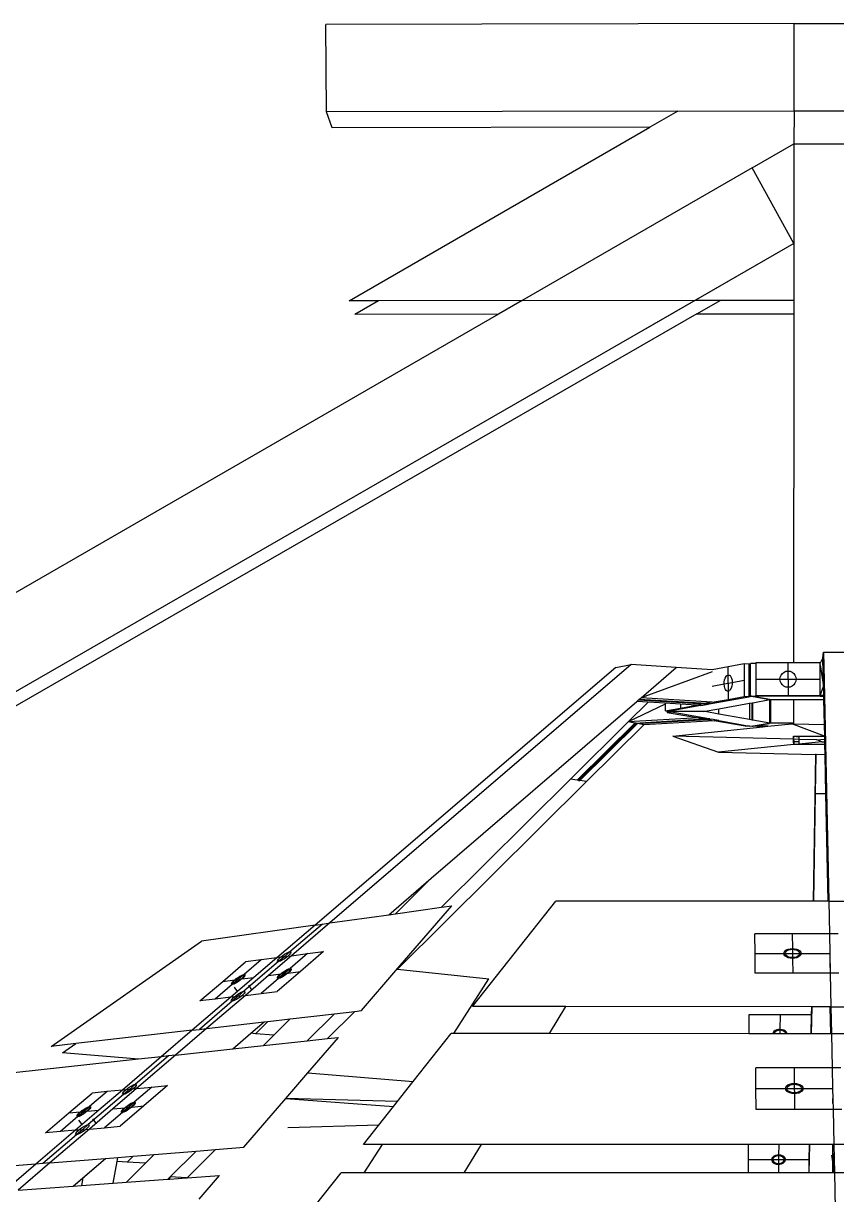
# Model space of a CAD drawing. Extents: x -61 to 68, y -78 to 75.
# Drawn here: x -25.63 to 3.47, y 33.08 to 75.01 of the extents above; entities that cross this region are included whole.
import ezdxf

# ---------------------------------------------------------------- set-up
doc = ezdxf.new("R2010")
doc.units = 0
doc.header["$MEASUREMENT"] = 0
doc.layers.get('0').update_dxf_attribs({"linetype": 'CONTINUOUS'})

msp = doc.modelspace()

# ---------------------------------------------------------------- linework, layer by layer
for p, q in [((1.949, 75.003), (-14.806, 74.969)), ((-14.788, 71.848), (-14.806, 74.969)), ((1.947, 71.88), (1.949, 75.003)), ((1.949, 75.003), (4.999, 75.009)), ((-2.21, 71.872), (-14.788, 71.848)), ((-14.578, 71.274), (-14.788, 71.848)), ((-2.21, 71.872), (-3.209, 71.295)), ((-2.21, 71.872), (1.947, 71.88)), ((1.947, 71.88), (1.946, 70.694)), ((1.947, 71.88), (4.993, 71.886)), ((-3.209, 71.295), (-14.578, 71.274)), ((-13.975, 65.078), (-3.209, 71.295)), ((0.455, 69.834), (1.946, 70.694)), ((1.946, 70.694), (1.943, 67.125)), ((1.946, 70.694), (4.991, 70.7)), ((0.455, 69.834), (-7.778, 65.088)), ((1.943, 67.125), (0.455, 69.834)), ((1.943, 67.125), (-3.353, 64.077)), ((1.943, 67.125), (-1.578, 65.098)), ((1.943, 67.125), (1.941, 65.104)), ((-1.578, 65.098), (-46.849, 39.041)), ((-12.923, 65.08), (-13.975, 65.078)), ((-12.923, 65.08), (-13.775, 64.587)), ((-7.778, 65.088), (-12.923, 65.08)), ((-7.778, 65.088), (-8.632, 64.596)), ((-7.778, 65.088), (-1.578, 65.098)), ((-1.578, 65.098), (-0.673, 65.1)), ((-1.529, 64.607), (-0.673, 65.1)), ((-0.673, 65.1), (1.941, 65.104)), ((1.941, 65.104), (1.941, 64.613)), ((-1.529, 64.607), (-46.258, 38.868)), ((-8.632, 64.596), (-45.78, 43.179)), ((-8.632, 64.596), (-13.775, 64.587)), ((-1.529, 64.607), (1.941, 64.613)), ((1.941, 64.613), (1.931, 52.119)), ((2.977, 52.29), (3.005, 52.5)), ((2.977, 52.29), (3.005, 52.5)), ((3.005, 52.5), (4.173, 52.5)), ((3.005, 52.5), (3.027, 51.475)), ((-3.876, 52.059), (-14.669, 42.805)), ((-4.436, 51.949), (-3.876, 52.059)), ((-2.266, 51.956), (-3.876, 52.059)), ((0.167, 52.084), (-0.41, 51.974)), ((0.332, 52.073), (0.167, 52.084)), ((0.167, 52.084), (0.167, 51.5)), ((0.384, 52.083), (0.332, 52.073)), ((0.332, 52.073), (0.332, 50.906)), ((0.581, 52.098), (0.384, 52.098)), ((0.384, 52.083), (0.384, 52.098)), ((0.384, 50.929), (0.384, 52.083)), ((0.581, 52.098), (0.582, 52.119)), ((0.581, 52.098), (0.581, 51.534)), ((1.733, 52.119), (0.582, 52.119)), ((1.733, 51.826), (1.733, 52.119)), ((1.931, 52.119), (1.733, 52.119)), ((2.884, 52.118), (1.931, 52.119)), ((2.884, 51.533), (2.884, 52.118)), ((2.892, 52.118), (2.884, 52.118)), ((2.888, 52.048), (2.998, 51.271)), ((2.892, 52.118), (2.977, 52.29)), ((2.998, 51.271), (2.977, 52.29)), ((-4.436, 51.949), (-15.196, 42.73)), ((-3.527, 50.871), (-2.266, 51.956)), ((-0.979, 51.795), (-3.527, 50.871)), ((-0.978, 51.866), (-2.266, 51.956)), ((-0.41, 51.974), (-0.978, 51.866)), ((-0.536, 51.505), (-0.515, 51.571)), ((-0.515, 51.571), (-0.486, 51.624)), ((-0.486, 51.624), (-0.452, 51.662)), ((-0.452, 51.662), (-0.415, 51.682)), ((-0.415, 51.682), (-0.41, 51.682)), ((-0.41, 51.682), (-0.41, 51.974)), ((-0.41, 51.392), (-0.41, 51.682)), ((-0.41, 51.682), (-0.377, 51.682)), ((-0.377, 51.682), (-0.342, 51.662)), ((-0.342, 51.662), (-0.312, 51.623)), ((-0.312, 51.623), (-0.288, 51.569)), ((1.445, 51.534), (1.455, 51.61)), ((1.455, 51.61), (1.483, 51.68)), ((1.483, 51.68), (1.529, 51.741)), ((1.529, 51.741), (1.589, 51.787)), ((1.589, 51.787), (1.658, 51.816)), ((1.658, 51.816), (1.733, 51.826)), ((1.733, 51.534), (1.733, 51.826)), ((1.733, 51.826), (1.807, 51.816)), ((1.807, 51.816), (1.877, 51.787)), ((1.877, 51.787), (1.936, 51.741)), ((1.936, 51.741), (1.982, 51.68)), ((1.982, 51.68), (2.011, 51.609)), ((2.011, 51.609), (2.02, 51.534)), ((-0.979, 51.286), (-0.552, 51.366)), ((-0.553, 51.355), (-0.552, 51.366)), ((-0.547, 51.282), (-0.553, 51.355)), ((-0.552, 51.366), (-0.549, 51.431)), ((-0.552, 51.366), (-0.41, 51.392)), ((-0.549, 51.431), (-0.536, 51.505)), ((-0.531, 51.215), (-0.547, 51.282)), ((-0.507, 51.161), (-0.531, 51.215)), ((-0.477, 51.123), (-0.507, 51.161)), ((-0.41, 51.392), (-0.267, 51.419)), ((-0.41, 51.392), (-0.41, 51.103)), ((-0.333, 51.16), (-0.368, 51.122)), ((-0.305, 51.213), (-0.333, 51.16)), ((-0.283, 51.279), (-0.305, 51.213)), ((-0.288, 51.569), (-0.272, 51.503)), ((-0.27, 51.353), (-0.283, 51.279)), ((-0.272, 51.503), (-0.266, 51.429)), ((-0.267, 51.419), (-0.27, 51.353)), ((-0.267, 51.419), (0.167, 51.5)), ((-0.266, 51.429), (-0.267, 51.419)), ((0.167, 51.5), (0.167, 50.916)), ((0.581, 51.534), (0.581, 50.95)), ((0.581, 51.534), (1.445, 51.534)), ((1.445, 51.534), (1.733, 51.534)), ((1.455, 51.458), (1.445, 51.534)), ((1.483, 51.388), (1.455, 51.458)), ((1.529, 51.327), (1.483, 51.388)), ((1.588, 51.281), (1.529, 51.327)), ((1.658, 51.252), (1.588, 51.281)), ((1.732, 51.242), (1.658, 51.252)), ((1.733, 51.534), (1.732, 51.242)), ((1.807, 51.252), (1.732, 51.242)), ((1.732, 51.242), (1.732, 50.949)), ((1.733, 51.534), (2.02, 51.534)), ((1.876, 51.281), (1.807, 51.252)), ((1.936, 51.327), (1.876, 51.281)), ((1.982, 51.388), (1.936, 51.327)), ((2.01, 51.458), (1.982, 51.388)), ((2.02, 51.534), (2.01, 51.458)), ((2.02, 51.534), (2.884, 51.533)), ((2.883, 50.949), (2.884, 51.533)), ((2.887, 50.949), (2.998, 51.271)), ((2.998, 51.271), (3.027, 51.475)), ((2.998, 51.271), (3.004, 50.949)), ((3.027, 51.475), (3.19, 43.584)), ((-11.038, 44.408), (-3.679, 50.74)), ((-3.679, 50.74), (-3.615, 50.795)), ((-3.274, 50.714), (-3.679, 50.74)), ((-3.615, 50.795), (-3.603, 50.805)), ((-3.615, 50.795), (-1.278, 50.652)), ((-3.603, 50.805), (-3.59, 50.816)), ((-3.603, 50.805), (-1.231, 50.661)), ((-3.59, 50.816), (-3.527, 50.871)), ((-3.59, 50.816), (-1.184, 50.669)), ((-0.981, 50.706), (-3.527, 50.871)), ((-0.979, 50.707), (-0.41, 50.811)), ((-0.816, 50.696), (0.332, 50.906)), ((-0.442, 51.103), (-0.477, 51.123)), ((-0.41, 51.103), (-0.442, 51.103)), ((-0.41, 51.103), (-0.41, 50.811)), ((-0.405, 51.103), (-0.41, 51.103)), ((-0.41, 50.811), (0.167, 50.916)), ((-0.368, 51.122), (-0.405, 51.103)), ((0.332, 50.906), (0.167, 50.916)), ((0.332, 50.906), (0.423, 50.922)), ((0.384, 50.929), (0.58, 50.929)), ((0.423, 50.922), (0.384, 50.929)), ((0.423, 50.922), (0.431, 50.924)), ((0.423, 50.922), (1.01, 50.814)), ((1.01, 50.814), (0.431, 50.924)), ((0.471, 50.692), (1.077, 50.802)), ((0.58, 50.929), (0.581, 50.95)), ((2.88, 50.929), (0.58, 50.929)), ((0.581, 50.95), (1.732, 50.949)), ((1.01, 50.814), (1.044, 50.808)), ((1.044, 50.808), (1.077, 50.808)), ((1.077, 50.802), (1.044, 50.808)), ((1.077, 50.802), (1.077, 50.808)), ((1.077, 50.808), (1.085, 50.808)), ((1.085, 49.953), (1.085, 50.808)), ((1.085, 50.808), (1.12, 50.808)), ((1.12, 49.959), (1.12, 50.808)), ((1.12, 50.808), (1.93, 50.808)), ((1.732, 50.949), (2.883, 50.949)), ((1.93, 50.808), (1.93, 49.959)), ((1.93, 50.808), (3.007, 50.808)), ((2.88, 50.929), (2.883, 50.949)), ((2.88, 50.929), (2.887, 50.949)), ((2.88, 50.929), (3.005, 50.929)), ((2.887, 50.949), (2.883, 50.949)), ((3.004, 50.949), (2.887, 50.949)), ((3.004, 50.949), (3.005, 50.929)), ((3.005, 50.929), (3.007, 50.808)), ((3.007, 50.808), (3.026, 49.905)), ((-3.99, 50.002), (-3.274, 50.714)), ((-2.669, 50.635), (-3.99, 50.002)), ((-2.669, 50.675), (-3.274, 50.714)), ((-2.669, 50.675), (-2.669, 50.635)), ((-2.111, 50.639), (-2.669, 50.675)), ((-2.669, 50.635), (-2.669, 50.398)), ((-2.669, 50.398), (-2.111, 50.5)), ((-2.6, 50.394), (-2.669, 50.398)), ((-2.6, 50.371), (-2.6, 50.394)), ((-2.505, 50.388), (-2.6, 50.394)), ((-2.6, 50.371), (-2.597, 50.371)), ((-2.597, 50.371), (-2.505, 50.388)), ((-2.532, 50.372), (-2.597, 50.371)), ((-2.597, 50.371), (-2.597, 50.345)), ((-2.435, 50.355), (-2.597, 50.345)), ((-2.597, 50.345), (-1.469, 50.144)), ((-2.524, 50.371), (-2.532, 50.372)), ((-2.435, 50.355), (-2.524, 50.371)), ((-1.305, 50.371), (-2.524, 50.371)), ((-1.384, 50.593), (-2.505, 50.388)), ((-1.306, 50.154), (-2.435, 50.355)), ((-2.111, 50.639), (-2.111, 50.5)), ((-1.548, 50.603), (-2.111, 50.639)), ((-2.111, 50.5), (-1.548, 50.603)), ((-1.546, 50.603), (-1.548, 50.603)), ((-1.278, 50.652), (-1.546, 50.603)), ((-1.384, 50.593), (-1.546, 50.603)), ((-1.384, 50.593), (-1.114, 50.642)), ((-1.305, 50.371), (-1.237, 50.384)), ((-1.237, 50.371), (-1.305, 50.371)), ((-1.231, 50.661), (-1.278, 50.652)), ((-1.278, 50.652), (-1.114, 50.642)), ((-1.237, 50.384), (-0.748, 50.472)), ((-1.237, 50.371), (-1.237, 50.384)), ((-0.748, 50.283), (-1.237, 50.371)), ((-1.184, 50.669), (-1.231, 50.661)), ((-1.231, 50.661), (-1.066, 50.651)), ((-0.981, 50.706), (-1.184, 50.669)), ((-1.184, 50.669), (-1.019, 50.659)), ((-1.066, 50.651), (-1.114, 50.642)), ((-1.066, 50.651), (-1.019, 50.659)), ((-1.019, 50.659), (-0.816, 50.696)), ((-0.981, 50.706), (-0.979, 50.707)), ((-0.816, 50.696), (-0.979, 50.707)), ((-0.748, 50.472), (0.355, 50.671)), ((-0.748, 50.283), (-0.748, 50.472)), ((0.355, 50.671), (0.449, 50.688)), ((0.355, 50.671), (0.355, 50.085)), ((0.448, 50.068), (0.449, 50.688)), ((0.449, 50.688), (0.471, 50.692)), ((0.471, 50.064), (0.471, 50.692)), ((-6.049, 47.956), (-3.99, 50.002)), ((-3.754, 49.961), (-5.811, 47.918)), ((-3.707, 49.953), (-5.763, 47.911)), ((-3.66, 49.945), (-5.716, 47.903)), ((-3.425, 49.904), (-5.479, 47.866)), ((-1.469, 50.144), (-3.99, 50.002)), ((-3.754, 49.961), (-3.99, 50.002)), ((-3.754, 49.961), (-1.267, 50.109)), ((-3.707, 49.953), (-3.754, 49.961)), ((-3.707, 49.953), (-1.221, 50.1)), ((-3.707, 49.953), (-3.66, 49.945)), ((-3.66, 49.945), (-1.174, 50.092)), ((-3.425, 49.904), (-3.66, 49.945)), ((-0.91, 50.045), (-3.425, 49.904)), ((-1.467, 50.144), (-1.469, 50.144)), ((-1.306, 50.154), (-1.467, 50.144)), ((-1.467, 50.144), (-1.267, 50.109)), ((-1.107, 50.118), (-1.306, 50.154)), ((-1.267, 50.109), (-1.107, 50.118)), ((-1.267, 50.109), (-1.221, 50.1)), ((-1.221, 50.1), (-1.06, 50.11)), ((-1.221, 50.1), (-1.174, 50.092)), ((-1.174, 50.092), (-1.014, 50.102)), ((-1.174, 50.092), (-0.91, 50.045)), ((-1.06, 50.11), (-1.107, 50.118)), ((-1.06, 50.11), (-1.014, 50.102)), ((-0.748, 50.054), (-1.014, 50.102)), ((-0.91, 50.045), (-0.908, 50.045)), ((-0.748, 50.054), (-0.908, 50.045)), ((0.196, 49.848), (-0.908, 50.045)), ((0.355, 50.085), (-0.748, 50.283)), ((-0.748, 50.054), (0.355, 49.857)), ((0.448, 50.068), (0.355, 50.085)), ((0.471, 50.064), (0.448, 50.068)), ((0.47, 49.847), (1.052, 49.948)), ((1.085, 49.953), (0.471, 50.064)), ((1.052, 49.948), (0.485, 49.847)), ((1.008, 49.847), (1.865, 49.936)), ((1.085, 49.953), (1.052, 49.948)), ((1.12, 49.959), (1.085, 49.953)), ((1.93, 49.959), (1.12, 49.959)), ((3.034, 49.495), (1.865, 49.936)), ((1.865, 49.936), (1.93, 49.934)), ((1.93, 49.959), (1.93, 49.934)), ((1.93, 49.934), (3.026, 49.905)), ((3.026, 49.905), (3.034, 49.495)), ((-2.394, 49.495), (0.828, 49.828)), ((1.932, 49.383), (-2.394, 49.495)), ((-2.394, 49.495), (-0.755, 48.923)), ((0.355, 49.857), (0.196, 49.848)), ((0.448, 49.841), (0.355, 49.857)), ((0.485, 49.847), (0.448, 49.841)), ((0.485, 49.847), (0.47, 49.847)), ((0.657, 49.847), (0.485, 49.847)), ((0.657, 49.847), (0.657, 49.828)), ((0.658, 49.847), (0.657, 49.828)), ((0.658, 49.847), (0.657, 49.847)), ((0.828, 49.828), (0.657, 49.828)), ((1.008, 49.847), (0.658, 49.847)), ((0.828, 49.828), (1.008, 49.847)), ((1.929, 49.494), (3.034, 49.495)), ((1.932, 49.383), (1.929, 49.494)), ((1.929, 49.494), (2.118, 49.475)), ((1.929, 49.494), (1.936, 49.194)), ((3.035, 49.476), (2.118, 49.475)), ((2.118, 49.475), (2.12, 49.378)), ((3.034, 49.495), (3.035, 49.476)), ((3.035, 49.476), (3.036, 49.389)), ((1.936, 49.194), (-0.755, 48.923)), ((1.934, 49.303), (1.932, 49.383)), ((2.12, 49.378), (1.932, 49.383)), ((1.934, 49.303), (2.121, 49.308)), ((1.936, 49.194), (1.934, 49.303)), ((2.122, 49.212), (1.936, 49.194)), ((3.028, 49.195), (1.936, 49.194)), ((2.12, 49.378), (2.121, 49.308)), ((2.761, 49.362), (2.12, 49.378)), ((2.121, 49.308), (2.122, 49.212)), ((2.94, 49.295), (2.122, 49.212)), ((2.122, 49.212), (3.04, 49.213)), ((2.761, 49.362), (3.036, 49.389)), ((2.94, 49.295), (2.761, 49.362)), ((2.94, 49.295), (3.038, 49.292)), ((3.028, 49.195), (3.04, 49.199)), ((3.04, 49.195), (3.028, 49.195)), ((3.036, 49.389), (3.038, 49.292)), ((3.038, 49.292), (3.04, 49.213)), ((3.04, 49.213), (3.04, 49.199)), ((3.04, 49.199), (3.04, 49.195)), ((3.04, 49.195), (3.048, 48.827)), ((-0.755, 48.923), (2.72, 48.835)), ((2.72, 48.835), (2.633, 43.584)), ((2.719, 47.424), (2.742, 48.835)), ((2.742, 48.835), (2.72, 48.835)), ((3.048, 48.827), (2.742, 48.835)), ((3.048, 48.827), (3.077, 47.424)), ((-5.479, 47.866), (-12.244, 41.154)), ((-10.664, 43.369), (-6.049, 47.956)), ((-5.811, 47.918), (-6.049, 47.956)), ((-5.763, 47.911), (-5.811, 47.918)), ((-5.763, 47.911), (-5.716, 47.903)), ((-5.479, 47.866), (-5.716, 47.903)), ((2.654, 43.584), (2.719, 47.424)), ((3.077, 47.424), (2.719, 47.424)), ((3.077, 47.424), (3.155, 43.584)), ((-12.556, 43.102), (-11.038, 44.408)), ((-11.038, 44.408), (-12.312, 43.136)), ((-12.312, 43.136), (-10.664, 43.369)), ((-12.299, 41.099), (-10.3, 43.42)), ((-10.664, 43.369), (-10.3, 43.42)), ((-9.561, 39.811), (-6.575, 43.586)), ((2.633, 43.584), (-6.575, 43.586)), ((2.654, 43.584), (2.633, 43.584)), ((3.155, 43.584), (2.654, 43.584)), ((3.19, 43.584), (3.155, 43.584)), ((3.19, 43.584), (3.214, 42.42)), ((3.19, 43.584), (3.801, 43.584)), ((-14.933, 42.767), (-16.096, 41.771)), ((-14.669, 42.805), (-16.037, 41.631)), ((-15.196, 42.73), (-14.933, 42.767)), ((-14.933, 42.767), (-14.669, 42.805)), ((-14.669, 42.805), (-12.556, 43.102)), ((-12.556, 43.102), (-12.312, 43.136)), ((-15.196, 42.73), (-19.256, 42.159)), ((-15.196, 42.73), (-16.561, 41.562)), ((0.552, 41.715), (0.547, 42.42)), ((1.88, 42.42), (0.547, 42.42)), ((3.214, 42.42), (1.88, 42.42)), ((1.88, 42.42), (1.888, 41.891)), ((3.524, 42.42), (3.214, 42.42)), ((3.214, 42.42), (3.228, 41.714)), ((-24.636, 38.385), (-19.256, 42.159)), ((-16.561, 41.562), (-17.383, 40.857)), ((-16.561, 41.562), (-17.123, 41.487)), ((-16.037, 41.631), (-16.862, 40.924)), ((-16.429, 41.579), (-16.561, 41.562)), ((-16.53, 41.473), (-16.502, 41.51)), ((-16.3, 41.596), (-16.503, 41.422)), ((-16.502, 41.51), (-16.46, 41.553)), ((-16.46, 41.553), (-16.429, 41.579)), ((-16.429, 41.579), (-16.407, 41.599)), ((-16.3, 41.596), (-16.429, 41.579)), ((-16.407, 41.599), (-16.346, 41.644)), ((-16.346, 41.644), (-16.283, 41.687)), ((-16.253, 41.548), (-16.316, 41.506)), ((-16.096, 41.771), (-16.3, 41.596)), ((-16.3, 41.596), (-16.17, 41.614)), ((-16.283, 41.687), (-16.221, 41.723)), ((-16.192, 41.594), (-16.253, 41.548)), ((-16.221, 41.723), (-16.164, 41.751)), ((-16.17, 41.614), (-16.192, 41.594)), ((-16.139, 41.64), (-16.17, 41.614)), ((-16.17, 41.614), (-16.037, 41.631)), ((-16.164, 41.751), (-16.116, 41.768)), ((-16.097, 41.683), (-16.139, 41.64)), ((-16.116, 41.768), (-16.096, 41.771)), ((-16.069, 41.72), (-16.097, 41.683)), ((-16.096, 41.771), (-16.081, 41.773)), ((-15.466, 41.707), (-16.087, 41.174)), ((-16.081, 41.773), (-16.061, 41.767)), ((-16.056, 41.748), (-16.069, 41.72)), ((-16.061, 41.767), (-16.056, 41.748)), ((-16.037, 41.631), (-15.466, 41.707)), ((-14.889, 41.784), (-15.719, 41.071)), ((-15.466, 41.707), (-14.889, 41.784)), ((0.557, 41.005), (0.552, 41.715)), ((0.552, 41.715), (1.581, 41.715)), ((1.581, 41.715), (1.591, 41.761)), ((1.581, 41.715), (1.633, 41.715)), ((1.592, 41.669), (1.581, 41.715)), ((1.591, 41.761), (1.621, 41.803)), ((1.624, 41.626), (1.592, 41.669)), ((1.621, 41.803), (1.67, 41.84)), ((1.673, 41.59), (1.624, 41.626)), ((1.633, 41.715), (1.641, 41.753)), ((1.642, 41.677), (1.633, 41.715)), ((1.633, 41.715), (1.89, 41.715)), ((1.641, 41.753), (1.666, 41.788)), ((1.668, 41.641), (1.642, 41.677)), ((1.666, 41.788), (1.707, 41.819)), ((1.709, 41.61), (1.668, 41.641)), ((1.67, 41.84), (1.734, 41.868)), ((1.738, 41.561), (1.673, 41.59)), ((1.707, 41.819), (1.76, 41.842)), ((1.763, 41.587), (1.709, 41.61)), ((1.734, 41.868), (1.808, 41.885)), ((1.812, 41.544), (1.738, 41.561)), ((1.76, 41.842), (1.821, 41.857)), ((1.825, 41.572), (1.763, 41.587)), ((1.808, 41.885), (1.888, 41.891)), ((1.892, 41.538), (1.812, 41.544)), ((1.821, 41.857), (1.888, 41.862)), ((1.892, 41.567), (1.825, 41.572)), ((1.888, 41.891), (1.888, 41.862)), ((1.888, 41.891), (1.967, 41.885)), ((1.888, 41.862), (1.955, 41.857)), ((1.888, 41.862), (1.89, 41.715)), ((1.89, 41.715), (2.147, 41.715)), ((1.89, 41.715), (1.892, 41.567)), ((1.959, 41.572), (1.892, 41.567)), ((1.892, 41.567), (1.892, 41.538)), ((1.972, 41.544), (1.892, 41.538)), ((1.892, 41.538), (1.9, 41.004)), ((1.955, 41.857), (2.017, 41.842)), ((2.02, 41.587), (1.959, 41.572)), ((1.967, 41.885), (2.042, 41.868)), ((2.047, 41.561), (1.972, 41.544)), ((2.017, 41.842), (2.07, 41.819)), ((2.073, 41.61), (2.02, 41.587)), ((2.042, 41.868), (2.106, 41.84)), ((2.11, 41.589), (2.047, 41.561)), ((2.07, 41.819), (2.112, 41.788)), ((2.114, 41.641), (2.073, 41.61)), ((2.106, 41.84), (2.156, 41.803)), ((2.159, 41.626), (2.11, 41.589)), ((2.112, 41.788), (2.138, 41.753)), ((2.139, 41.676), (2.114, 41.641)), ((2.138, 41.753), (2.147, 41.715)), ((2.147, 41.715), (2.139, 41.676)), ((2.147, 41.715), (2.199, 41.715)), ((2.156, 41.803), (2.188, 41.76)), ((2.189, 41.669), (2.159, 41.626)), ((2.188, 41.76), (2.199, 41.715)), ((2.199, 41.715), (2.189, 41.669)), ((2.199, 41.715), (3.228, 41.714)), ((3.228, 41.714), (3.243, 41.004)), ((-18.496, 40.714), (-17.68, 41.413)), ((-16.503, 41.422), (-17.742, 40.36)), ((-17.123, 41.487), (-17.737, 40.961)), ((-17.123, 41.487), (-17.68, 41.413)), ((-16.543, 41.444), (-16.53, 41.473)), ((-16.539, 41.426), (-16.543, 41.444)), ((-16.518, 41.419), (-16.539, 41.426)), ((-16.503, 41.422), (-16.518, 41.419)), ((-16.483, 41.425), (-16.503, 41.422)), ((-16.436, 41.442), (-16.483, 41.425)), ((-16.379, 41.469), (-16.436, 41.442)), ((-16.316, 41.506), (-16.379, 41.469)), ((-16.32, 41.06), (-16.256, 41.102)), ((-16.302, 41.059), (-16.249, 41.092)), ((-16.12, 41.145), (-16.293, 40.997)), ((-16.256, 41.102), (-16.194, 41.135)), ((-16.249, 41.092), (-16.199, 41.118)), ((-16.199, 41.118), (-16.155, 41.137)), ((-16.194, 41.135), (-16.14, 41.16)), ((-16.155, 41.137), (-16.12, 41.145)), ((-16.14, 41.16), (-16.095, 41.173)), ((-16.087, 41.174), (-16.12, 41.145)), ((-16.12, 41.145), (-16.098, 41.144)), ((-16.093, 41.112), (-16.111, 41.084)), ((-16.068, 41.11), (-16.101, 41.071)), ((-16.098, 41.144), (-16.089, 41.133)), ((-16.095, 41.173), (-16.087, 41.174)), ((-16.089, 41.133), (-16.093, 41.112)), ((-16.087, 41.174), (-16.064, 41.175)), ((-16.05, 41.142), (-16.068, 41.11)), ((-16.064, 41.175), (-16.049, 41.164)), ((-16.049, 41.164), (-16.05, 41.142)), ((-13.533, 39.668), (-12.299, 41.099)), ((-12.244, 41.154), (-12.299, 41.099)), ((-12.244, 41.154), (-8.972, 40.803)), ((3.239, 41.206), (3.241, 41.379)), ((-19.315, 40.014), (-18.496, 40.714)), ((-18.496, 40.714), (-18.07, 40.769)), ((-17.383, 40.857), (-18.207, 40.151)), ((-18.178, 40.65), (-18.156, 40.683)), ((-18.156, 40.683), (-18.119, 40.724)), ((-18.144, 40.652), (-18.139, 40.672)), ((-18.139, 40.672), (-18.12, 40.7)), ((-18.12, 40.7), (-18.09, 40.734)), ((-18.119, 40.724), (-18.07, 40.769)), ((-17.942, 40.785), (-18.113, 40.639)), ((-18.09, 40.734), (-18.049, 40.772)), ((-18.07, 40.769), (-18.013, 40.815)), ((-18.07, 40.769), (-18.049, 40.772)), ((-17.996, 40.673), (-18.055, 40.642)), ((-18.049, 40.772), (-18.001, 40.81)), ((-18.049, 40.772), (-17.942, 40.785)), ((-17.987, 40.692), (-18.037, 40.666)), ((-18.013, 40.815), (-17.951, 40.859)), ((-18.001, 40.81), (-17.949, 40.847)), ((-17.933, 40.712), (-17.996, 40.673)), ((-17.935, 40.724), (-17.987, 40.692)), ((-17.951, 40.859), (-17.888, 40.898)), ((-17.949, 40.847), (-17.897, 40.879)), ((-17.771, 40.932), (-17.942, 40.785)), ((-17.942, 40.785), (-17.835, 40.799)), ((-17.883, 40.761), (-17.935, 40.724)), ((-17.871, 40.756), (-17.933, 40.712)), ((-17.897, 40.879), (-17.848, 40.905)), ((-17.888, 40.898), (-17.829, 40.929)), ((-17.835, 40.799), (-17.883, 40.761)), ((-17.813, 40.802), (-17.871, 40.756)), ((-17.848, 40.905), (-17.805, 40.923)), ((-17.794, 40.837), (-17.835, 40.799)), ((-17.835, 40.799), (-17.813, 40.802)), ((-17.829, 40.929), (-17.777, 40.951)), ((-17.813, 40.802), (-17.383, 40.857)), ((-17.765, 40.847), (-17.813, 40.802)), ((-17.805, 40.923), (-17.771, 40.932)), ((-17.764, 40.871), (-17.794, 40.837)), ((-17.777, 40.951), (-17.737, 40.961)), ((-17.737, 40.961), (-17.771, 40.932)), ((-17.771, 40.932), (-17.749, 40.93)), ((-17.728, 40.888), (-17.765, 40.847)), ((-17.745, 40.899), (-17.764, 40.871)), ((-17.749, 40.93), (-17.74, 40.919)), ((-17.74, 40.919), (-17.745, 40.899)), ((-17.737, 40.961), (-17.711, 40.959)), ((-17.706, 40.921), (-17.728, 40.888)), ((-17.711, 40.959), (-17.7, 40.946)), ((-17.7, 40.946), (-17.706, 40.921)), ((-16.862, 40.924), (-17.689, 40.215)), ((-16.499, 40.821), (-17.123, 40.285)), ((-16.862, 40.924), (-16.424, 40.98)), ((-15.719, 41.071), (-16.552, 40.356)), ((-16.537, 40.83), (-16.536, 40.852)), ((-16.522, 40.819), (-16.537, 40.83)), ((-16.536, 40.852), (-16.518, 40.884)), ((-16.499, 40.821), (-16.522, 40.819)), ((-16.518, 40.884), (-16.485, 40.924)), ((-16.466, 40.849), (-16.499, 40.821)), ((-16.491, 40.821), (-16.499, 40.821)), ((-16.498, 40.862), (-16.493, 40.883)), ((-16.488, 40.85), (-16.498, 40.862)), ((-16.493, 40.883), (-16.474, 40.911)), ((-16.447, 40.834), (-16.491, 40.821)), ((-16.466, 40.849), (-16.488, 40.85)), ((-16.485, 40.924), (-16.438, 40.969)), ((-16.474, 40.911), (-16.444, 40.945)), ((-16.293, 40.997), (-16.466, 40.849)), ((-16.431, 40.858), (-16.466, 40.849)), ((-16.392, 40.859), (-16.447, 40.834)), ((-16.444, 40.945), (-16.403, 40.983)), ((-16.438, 40.969), (-16.424, 40.98)), ((-16.388, 40.876), (-16.431, 40.858)), ((-16.424, 40.98), (-16.382, 41.015)), ((-16.424, 40.98), (-16.403, 40.983)), ((-16.403, 40.983), (-16.355, 41.022)), ((-16.403, 40.983), (-16.293, 40.997)), ((-16.33, 40.893), (-16.392, 40.859)), ((-16.337, 40.902), (-16.388, 40.876)), ((-16.382, 41.015), (-16.32, 41.06)), ((-16.355, 41.022), (-16.302, 41.059)), ((-16.284, 40.935), (-16.337, 40.902)), ((-16.266, 40.934), (-16.33, 40.893)), ((-16.293, 40.997), (-16.183, 41.011)), ((-16.232, 40.972), (-16.284, 40.935)), ((-16.204, 40.979), (-16.266, 40.934)), ((-16.183, 41.011), (-16.232, 40.972)), ((-16.162, 41.014), (-16.204, 40.979)), ((-16.142, 41.049), (-16.183, 41.011)), ((-16.183, 41.011), (-16.162, 41.014)), ((-16.162, 41.014), (-15.719, 41.071)), ((-16.148, 41.026), (-16.162, 41.014)), ((-16.101, 41.071), (-16.148, 41.026)), ((-16.111, 41.084), (-16.142, 41.049)), ((-10.233, 38.844), (-8.972, 40.803)), ((1.9, 41.004), (0.557, 41.005)), ((3.243, 41.004), (1.9, 41.004)), ((3.243, 41.004), (3.267, 39.809)), ((3.553, 41.004), (3.243, 41.004)), ((-18.147, 40.61), (-18.764, 40.082)), ((-18.184, 40.625), (-18.178, 40.65)), ((-18.173, 40.612), (-18.184, 40.625)), ((-18.147, 40.61), (-18.173, 40.612)), ((-18.113, 40.639), (-18.147, 40.61)), ((-18.107, 40.62), (-18.147, 40.61)), ((-18.135, 40.641), (-18.144, 40.652)), ((-18.113, 40.639), (-18.135, 40.641)), ((-18.079, 40.648), (-18.113, 40.639)), ((-18.055, 40.642), (-18.107, 40.62)), ((-17.973, 40.352), (-18.083, 40.511)), ((-18.037, 40.666), (-18.079, 40.648)), ((-18.02, 40.213), (-17.958, 40.257)), ((-17.958, 40.257), (-17.894, 40.297)), ((-17.742, 40.36), (-17.949, 40.183)), ((-17.894, 40.297), (-17.835, 40.328)), ((-17.835, 40.328), (-17.783, 40.35)), ((-17.783, 40.35), (-17.742, 40.36)), ((-17.733, 40.285), (-17.77, 40.244)), ((-17.742, 40.36), (-17.716, 40.358)), ((-17.711, 40.319), (-17.733, 40.285)), ((-17.716, 40.358), (-17.705, 40.344)), ((-17.705, 40.344), (-17.711, 40.319)), ((-17.689, 40.215), (-17.123, 40.285)), ((-17.454, 40.417), (-17.565, 40.577)), ((-17.123, 40.285), (-16.552, 40.356)), ((-18.207, 40.151), (-19.588, 38.968)), ((-18.156, 40.005), (-19.331, 38.998)), ((-18.764, 40.082), (-19.315, 40.014)), ((-17.689, 40.215), (-19.074, 39.028)), ((-18.207, 40.151), (-18.764, 40.082)), ((-18.078, 40.167), (-18.207, 40.151)), ((-18.193, 40.021), (-18.187, 40.046)), ((-18.182, 40.007), (-18.193, 40.021)), ((-18.187, 40.046), (-18.164, 40.08)), ((-18.156, 40.005), (-18.182, 40.007)), ((-18.164, 40.08), (-18.127, 40.121)), ((-17.949, 40.183), (-18.156, 40.005)), ((-18.115, 40.016), (-18.156, 40.005)), ((-18.127, 40.121), (-18.078, 40.167)), ((-18.063, 40.037), (-18.115, 40.016)), ((-18.078, 40.167), (-18.02, 40.213)), ((-17.949, 40.183), (-18.078, 40.167)), ((-18.004, 40.069), (-18.063, 40.037)), ((-17.94, 40.108), (-18.004, 40.069)), ((-17.949, 40.183), (-17.819, 40.199)), ((-17.877, 40.152), (-17.94, 40.108)), ((-17.819, 40.199), (-17.877, 40.152)), ((-17.77, 40.244), (-17.819, 40.199)), ((-17.819, 40.199), (-17.689, 40.215)), ((-16.084, 39.373), (-14.5, 39.556)), ((-15.476, 38.586), (-14.5, 39.556)), ((-13.77, 39.641), (-14.753, 38.665)), ((-14.5, 39.556), (-13.77, 39.641)), ((-13.77, 39.641), (-13.533, 39.668)), ((-6.217, 39.81), (-9.561, 39.811)), ((-6.809, 38.843), (-6.217, 39.81)), ((2.571, 39.809), (-6.217, 39.81)), ((0.334, 39.515), (0.33, 38.842)), ((1.45, 39.515), (0.334, 39.515)), ((1.45, 39.515), (1.444, 38.994)), ((2.566, 39.515), (1.45, 39.515)), ((2.566, 39.515), (2.554, 38.842)), ((2.571, 39.809), (2.566, 39.515)), ((2.591, 39.809), (2.571, 39.809)), ((2.575, 38.842), (2.591, 39.809)), ((3.233, 39.809), (2.591, 39.809)), ((3.233, 39.809), (3.252, 38.842)), ((3.267, 39.809), (3.233, 39.809)), ((3.267, 39.809), (3.891, 39.808)), ((3.267, 39.809), (3.287, 38.842)), ((-19.074, 39.028), (-20.187, 38.073)), ((-19.588, 38.968), (-19.331, 38.998)), ((-19.331, 38.998), (-19.074, 39.028)), ((-19.074, 39.028), (-17.015, 39.266)), ((-17.49, 38.857), (-17.015, 39.266)), ((-16.883, 39.281), (-17.322, 38.842)), ((-17.015, 39.266), (-16.883, 39.281)), ((-16.883, 39.281), (-16.084, 39.373)), ((-16.084, 39.373), (-16.674, 38.784)), ((1.394, 38.992), (1.33, 38.978)), ((1.444, 38.994), (1.394, 38.992)), ((1.461, 38.995), (1.444, 38.994)), ((1.444, 38.994), (1.444, 38.967)), ((1.527, 38.986), (1.461, 38.995)), ((-19.588, 38.968), (-23.753, 38.487)), ((-19.588, 38.968), (-20.697, 38.018)), ((-18.142, 38.296), (-17.49, 38.857)), ((-17.322, 38.842), (-17.49, 38.857)), ((-16.674, 38.784), (-17.322, 38.842)), ((-16.674, 38.784), (-17.043, 38.416)), ((-17.043, 38.416), (-15.476, 38.586)), ((-15.476, 38.586), (-14.753, 38.665)), ((-15.457, 37.435), (-14.36, 38.708)), ((-14.753, 38.665), (-14.36, 38.708)), ((-11.683, 37.128), (-10.326, 38.844)), ((-10.233, 38.844), (-10.326, 38.844)), ((-6.809, 38.843), (-10.233, 38.844)), ((0.33, 38.842), (-6.809, 38.843)), ((1.189, 38.842), (0.33, 38.842)), ((1.2, 38.879), (1.189, 38.842)), ((1.232, 38.842), (1.189, 38.842)), ((1.23, 38.919), (1.2, 38.879)), ((1.274, 38.953), (1.23, 38.919)), ((1.236, 38.86), (1.232, 38.842)), ((1.442, 38.842), (1.232, 38.842)), ((1.258, 38.895), (1.236, 38.86)), ((1.292, 38.925), (1.258, 38.895)), ((1.33, 38.978), (1.274, 38.953)), ((1.337, 38.948), (1.292, 38.925)), ((1.388, 38.962), (1.337, 38.948)), ((1.444, 38.967), (1.388, 38.962)), ((1.444, 38.967), (1.442, 38.842)), ((1.653, 38.842), (1.442, 38.842)), ((1.499, 38.962), (1.444, 38.967)), ((1.551, 38.948), (1.499, 38.962)), ((1.587, 38.966), (1.527, 38.986)), ((1.595, 38.925), (1.551, 38.948)), ((1.637, 38.937), (1.587, 38.966)), ((1.628, 38.895), (1.595, 38.925)), ((1.649, 38.86), (1.628, 38.895)), ((1.673, 38.899), (1.637, 38.937)), ((1.653, 38.842), (1.649, 38.86)), ((1.696, 38.842), (1.653, 38.842)), ((1.694, 38.857), (1.673, 38.899)), ((1.696, 38.842), (1.694, 38.857)), ((2.554, 38.842), (1.696, 38.842)), ((2.575, 38.842), (2.554, 38.842)), ((3.252, 38.842), (2.575, 38.842)), ((3.287, 38.842), (3.252, 38.842)), ((3.287, 38.842), (3.313, 37.62)), ((3.914, 38.842), (3.287, 38.842)), ((-23.753, 38.487), (-24.636, 38.385)), ((-24.23, 38.151), (-23.753, 38.487)), ((-20.187, 38.073), (-18.142, 38.296)), ((-18.142, 38.296), (-17.043, 38.416)), ((-21.512, 37.929), (-25.979, 37.443)), ((-21.512, 37.929), (-24.23, 38.151)), ((-20.697, 38.018), (-22.09, 36.824)), ((-20.442, 38.046), (-21.628, 37.029)), ((-20.187, 38.073), (-21.584, 36.875)), ((-20.697, 38.018), (-21.512, 37.929)), ((-20.442, 38.046), (-20.697, 38.018)), ((-20.187, 38.073), (-20.442, 38.046)), ((-16.244, 36.521), (-15.457, 37.435)), ((-15.457, 37.435), (-11.683, 37.128)), ((0.586, 36.88), (0.581, 37.62)), ((1.947, 37.62), (0.581, 37.62)), ((3.313, 37.62), (1.947, 37.62)), ((1.947, 37.62), (1.954, 37.065)), ((3.628, 37.62), (3.313, 37.62)), ((3.313, 37.62), (3.328, 36.879)), ((-21.906, 36.884), (-21.842, 36.928)), ((-21.842, 36.928), (-21.779, 36.968)), ((-21.628, 37.029), (-21.838, 36.849)), ((-21.779, 36.968), (-21.719, 36.999)), ((-21.719, 36.999), (-21.668, 37.02)), ((-21.661, 36.908), (-21.711, 36.862)), ((-21.668, 37.02), (-21.628, 37.029)), ((-21.032, 36.93), (-21.667, 36.385)), ((-21.623, 36.95), (-21.661, 36.908)), ((-21.628, 37.029), (-21.602, 37.027)), ((-21.6, 36.986), (-21.623, 36.95)), ((-21.602, 37.027), (-21.593, 37.012)), ((-21.593, 37.012), (-21.6, 36.986)), ((-21.584, 36.875), (-21.032, 36.93)), ((-20.474, 36.986), (-21.322, 36.258)), ((-21.032, 36.93), (-20.474, 36.986)), ((-12.393, 36.231), (-11.683, 37.128)), ((1.64, 36.88), (1.651, 36.928)), ((1.651, 36.928), (1.682, 36.972)), ((1.682, 36.972), (1.731, 37.011)), ((1.693, 36.88), (1.702, 36.92)), ((1.702, 36.92), (1.728, 36.957)), ((1.728, 36.957), (1.769, 36.989)), ((1.731, 37.011), (1.797, 37.04)), ((1.769, 36.989), (1.823, 37.014)), ((1.797, 37.04), (1.873, 37.059)), ((1.823, 37.014), (1.887, 37.029)), ((1.873, 37.059), (1.954, 37.065)), ((1.887, 37.029), (1.955, 37.034)), ((1.954, 37.065), (1.955, 37.034)), ((1.954, 37.065), (2.036, 37.059)), ((1.955, 37.034), (2.023, 37.029)), ((1.955, 37.034), (1.957, 36.88)), ((2.023, 37.029), (2.087, 37.013)), ((2.036, 37.059), (2.113, 37.04)), ((2.087, 37.013), (2.142, 36.989)), ((2.113, 37.04), (2.179, 37.011)), ((2.142, 36.989), (2.184, 36.957)), ((2.179, 37.011), (2.229, 36.972)), ((2.184, 36.957), (2.211, 36.92)), ((2.211, 36.92), (2.221, 36.879)), ((2.229, 36.972), (2.262, 36.928)), ((2.262, 36.928), (2.273, 36.879)), ((-24.006, 36.003), (-23.172, 36.716)), ((-22.048, 36.67), (-23.311, 35.587)), ((-22.634, 36.77), (-23.261, 36.233)), ((-22.634, 36.77), (-23.172, 36.716)), ((-22.09, 36.824), (-22.93, 36.105)), ((-22.09, 36.824), (-22.634, 36.77)), ((-21.584, 36.875), (-22.427, 36.153)), ((-21.964, 36.837), (-22.09, 36.824)), ((-22.083, 36.687), (-22.076, 36.713)), ((-22.073, 36.672), (-22.083, 36.687)), ((-22.076, 36.713), (-22.052, 36.749)), ((-22.048, 36.67), (-22.073, 36.672)), ((-22.052, 36.749), (-22.014, 36.791)), ((-21.838, 36.849), (-22.048, 36.67)), ((-22.008, 36.679), (-22.048, 36.67)), ((-22.014, 36.791), (-21.964, 36.837)), ((-21.957, 36.7), (-22.008, 36.679)), ((-21.964, 36.837), (-21.906, 36.884)), ((-21.838, 36.849), (-21.964, 36.837)), ((-21.897, 36.731), (-21.957, 36.7)), ((-21.833, 36.77), (-21.897, 36.731)), ((-21.838, 36.849), (-21.711, 36.862)), ((-21.77, 36.815), (-21.833, 36.77)), ((-21.711, 36.862), (-21.77, 36.815)), ((-21.711, 36.862), (-21.584, 36.875)), ((-17.749, 34.775), (-16.244, 36.521)), ((-16.244, 36.521), (-12.393, 36.231)), ((-16.235, 36.532), (-12.239, 36.425)), ((0.591, 36.134), (0.586, 36.88)), ((0.586, 36.88), (1.64, 36.88)), ((1.64, 36.88), (1.693, 36.88)), ((1.652, 36.831), (1.64, 36.88)), ((1.684, 36.787), (1.652, 36.831)), ((1.735, 36.748), (1.684, 36.787)), ((1.703, 36.839), (1.693, 36.88)), ((1.693, 36.88), (1.957, 36.88)), ((1.729, 36.802), (1.703, 36.839)), ((1.772, 36.77), (1.729, 36.802)), ((1.801, 36.719), (1.735, 36.748)), ((1.827, 36.745), (1.772, 36.77)), ((1.877, 36.7), (1.801, 36.719)), ((1.891, 36.73), (1.827, 36.745)), ((1.959, 36.694), (1.877, 36.7)), ((1.959, 36.725), (1.891, 36.73)), ((1.957, 36.88), (2.221, 36.879)), ((1.957, 36.88), (1.959, 36.725)), ((2.027, 36.73), (1.959, 36.725)), ((1.959, 36.725), (1.959, 36.694)), ((2.041, 36.7), (1.959, 36.694)), ((1.959, 36.694), (1.967, 36.134)), ((2.091, 36.745), (2.027, 36.73)), ((2.117, 36.718), (2.041, 36.7)), ((2.145, 36.77), (2.091, 36.745)), ((2.183, 36.748), (2.117, 36.718)), ((2.186, 36.802), (2.145, 36.77)), ((2.232, 36.787), (2.183, 36.748)), ((2.212, 36.839), (2.186, 36.802)), ((2.221, 36.879), (2.212, 36.839)), ((2.221, 36.879), (2.273, 36.879)), ((2.263, 36.831), (2.232, 36.787)), ((2.273, 36.879), (2.263, 36.831)), ((2.273, 36.879), (3.328, 36.879)), ((3.328, 36.879), (3.343, 36.133)), ((3.339, 36.346), (3.341, 36.52)), ((-22.93, 36.105), (-23.772, 35.383)), ((-23.594, 36.042), (-23.536, 36.088)), ((-23.574, 36.044), (-23.525, 36.083)), ((-23.536, 36.088), (-23.473, 36.133)), ((-23.525, 36.083), (-23.473, 36.12)), ((-23.473, 36.133), (-23.41, 36.172)), ((-23.473, 36.12), (-23.42, 36.152)), ((-23.296, 36.203), (-23.47, 36.054)), ((-23.47, 36.054), (-23.367, 36.063)), ((-23.42, 36.152), (-23.371, 36.178)), ((-23.367, 36.063), (-23.416, 36.024)), ((-23.41, 36.172), (-23.351, 36.203)), ((-23.346, 36.065), (-23.405, 36.018)), ((-23.371, 36.178), (-23.329, 36.195)), ((-23.325, 36.102), (-23.367, 36.063)), ((-23.367, 36.063), (-23.346, 36.065)), ((-23.351, 36.203), (-23.3, 36.224)), ((-23.296, 36.111), (-23.346, 36.065)), ((-23.346, 36.065), (-22.93, 36.105)), ((-23.329, 36.195), (-23.296, 36.203)), ((-23.293, 36.137), (-23.325, 36.102)), ((-23.3, 36.224), (-23.261, 36.233)), ((-23.261, 36.233), (-23.296, 36.203)), ((-23.296, 36.203), (-23.275, 36.2)), ((-23.258, 36.153), (-23.296, 36.111)), ((-23.274, 36.166), (-23.293, 36.137)), ((-23.275, 36.2), (-23.267, 36.188)), ((-23.267, 36.188), (-23.274, 36.166)), ((-22.427, 36.153), (-23.272, 35.428)), ((-23.261, 36.233), (-23.236, 36.23)), ((-23.234, 36.189), (-23.258, 36.153)), ((-23.236, 36.23), (-23.227, 36.215)), ((-23.227, 36.215), (-23.234, 36.189)), ((-22.427, 36.153), (-22.003, 36.193)), ((-21.322, 36.258), (-22.173, 35.527)), ((-22.123, 36.037), (-22.12, 36.06)), ((-22.12, 36.06), (-22.1, 36.094)), ((-22.1, 36.094), (-22.066, 36.135)), ((-22.083, 36.069), (-22.077, 36.091)), ((-22.075, 36.056), (-22.083, 36.069)), ((-22.077, 36.091), (-22.057, 36.121)), ((-22.066, 36.135), (-22.018, 36.181)), ((-22.057, 36.121), (-22.025, 36.156)), ((-21.877, 36.205), (-22.053, 36.054)), ((-22.02, 36.061), (-22.053, 36.054)), ((-21.982, 36.061), (-22.036, 36.037)), ((-22.025, 36.156), (-21.983, 36.195)), ((-21.977, 36.079), (-22.02, 36.061)), ((-22.018, 36.181), (-22.003, 36.193)), ((-22.003, 36.193), (-21.961, 36.228)), ((-22.003, 36.193), (-21.983, 36.195)), ((-21.983, 36.195), (-21.934, 36.234)), ((-21.983, 36.195), (-21.877, 36.205)), ((-21.92, 36.094), (-21.982, 36.061)), ((-21.927, 36.105), (-21.977, 36.079)), ((-21.961, 36.228), (-21.898, 36.274)), ((-21.934, 36.234), (-21.881, 36.272)), ((-21.873, 36.138), (-21.927, 36.105)), ((-21.856, 36.136), (-21.92, 36.094)), ((-21.898, 36.274), (-21.833, 36.315)), ((-21.881, 36.272), (-21.827, 36.305)), ((-21.701, 36.356), (-21.877, 36.205)), ((-21.877, 36.205), (-21.771, 36.215)), ((-21.82, 36.176), (-21.873, 36.138)), ((-21.793, 36.182), (-21.856, 36.136)), ((-21.833, 36.315), (-21.772, 36.349)), ((-21.827, 36.305), (-21.777, 36.331)), ((-21.771, 36.215), (-21.82, 36.176)), ((-21.75, 36.217), (-21.793, 36.182)), ((-21.777, 36.331), (-21.734, 36.348)), ((-21.772, 36.349), (-21.718, 36.373)), ((-21.729, 36.254), (-21.771, 36.215)), ((-21.771, 36.215), (-21.75, 36.217)), ((-21.75, 36.217), (-21.322, 36.258)), ((-21.736, 36.229), (-21.75, 36.217)), ((-21.688, 36.275), (-21.736, 36.229)), ((-21.734, 36.348), (-21.701, 36.356)), ((-21.697, 36.289), (-21.729, 36.254)), ((-21.718, 36.373), (-21.674, 36.385)), ((-21.667, 36.385), (-21.701, 36.356)), ((-21.701, 36.356), (-21.679, 36.354)), ((-21.677, 36.319), (-21.697, 36.289)), ((-21.653, 36.316), (-21.688, 36.275)), ((-21.679, 36.354), (-21.671, 36.341)), ((-21.671, 36.341), (-21.677, 36.319)), ((-21.674, 36.385), (-21.667, 36.385)), ((-21.667, 36.385), (-21.645, 36.385)), ((-21.634, 36.35), (-21.653, 36.316)), ((-21.645, 36.385), (-21.631, 36.373)), ((-21.631, 36.373), (-21.634, 36.35)), ((-13.461, 34.88), (-12.393, 36.231)), ((1.967, 36.134), (0.591, 36.134)), ((3.343, 36.133), (1.967, 36.134)), ((3.343, 36.133), (3.369, 34.878)), ((3.661, 36.133), (3.343, 36.133)), ((-24.842, 35.287), (-24.006, 36.003)), ((-23.68, 35.874), (-24.31, 35.335)), ((-24.006, 36.003), (-23.594, 36.042)), ((-23.714, 35.892), (-23.706, 35.918)), ((-23.705, 35.877), (-23.714, 35.892)), ((-23.706, 35.918), (-23.682, 35.954)), ((-23.68, 35.874), (-23.705, 35.877)), ((-23.682, 35.954), (-23.644, 35.996)), ((-23.645, 35.904), (-23.68, 35.874)), ((-23.641, 35.883), (-23.68, 35.874)), ((-23.673, 35.919), (-23.667, 35.941)), ((-23.666, 35.907), (-23.673, 35.919)), ((-23.667, 35.941), (-23.647, 35.97)), ((-23.645, 35.904), (-23.666, 35.907)), ((-23.647, 35.97), (-23.615, 36.005)), ((-23.533, 35.589), (-23.646, 35.748)), ((-23.47, 36.054), (-23.645, 35.904)), ((-23.612, 35.912), (-23.645, 35.904)), ((-23.644, 35.996), (-23.594, 36.042)), ((-23.59, 35.904), (-23.641, 35.883)), ((-23.615, 36.005), (-23.574, 36.044)), ((-23.57, 35.929), (-23.612, 35.912)), ((-23.594, 36.042), (-23.574, 36.044)), ((-23.531, 35.935), (-23.59, 35.904)), ((-23.574, 36.044), (-23.47, 36.054)), ((-23.521, 35.955), (-23.57, 35.929)), ((-23.468, 35.974), (-23.531, 35.935)), ((-23.468, 35.987), (-23.521, 35.955)), ((-23.416, 36.024), (-23.468, 35.987)), ((-23.405, 36.018), (-23.468, 35.974)), ((-23.031, 35.634), (-23.145, 35.794)), ((-22.087, 36.024), (-22.725, 35.477)), ((-22.109, 36.024), (-22.123, 36.037)), ((-22.087, 36.024), (-22.109, 36.024)), ((-22.053, 36.054), (-22.087, 36.024)), ((-22.08, 36.024), (-22.087, 36.024)), ((-22.036, 36.037), (-22.08, 36.024)), ((-22.053, 36.054), (-22.075, 36.056)), ((-23.772, 35.383), (-25.182, 34.176)), ((-23.734, 35.225), (-24.934, 34.195)), ((-24.31, 35.335), (-24.842, 35.287)), ((-23.272, 35.428), (-24.686, 34.216)), ((-23.772, 35.383), (-24.31, 35.335)), ((-23.647, 35.394), (-23.772, 35.383)), ((-23.768, 35.243), (-23.76, 35.27)), ((-23.759, 35.228), (-23.768, 35.243)), ((-23.76, 35.27), (-23.736, 35.306)), ((-23.734, 35.225), (-23.759, 35.228)), ((-23.736, 35.306), (-23.698, 35.348)), ((-23.522, 35.406), (-23.734, 35.225)), ((-23.694, 35.234), (-23.734, 35.225)), ((-23.698, 35.348), (-23.647, 35.394)), ((-23.643, 35.254), (-23.694, 35.234)), ((-23.647, 35.394), (-23.589, 35.442)), ((-23.522, 35.406), (-23.647, 35.394)), ((-23.583, 35.286), (-23.643, 35.254)), ((-23.589, 35.442), (-23.525, 35.486)), ((-23.52, 35.325), (-23.583, 35.286)), ((-23.525, 35.486), (-23.462, 35.526)), ((-23.311, 35.587), (-23.522, 35.406)), ((-23.522, 35.406), (-23.397, 35.417)), ((-23.456, 35.37), (-23.52, 35.325)), ((-23.462, 35.526), (-23.402, 35.557)), ((-23.397, 35.417), (-23.456, 35.37)), ((-23.402, 35.557), (-23.351, 35.578)), ((-23.347, 35.463), (-23.397, 35.417)), ((-23.397, 35.417), (-23.272, 35.428)), ((-23.351, 35.578), (-23.311, 35.587)), ((-23.308, 35.506), (-23.347, 35.463)), ((-23.311, 35.587), (-23.286, 35.583)), ((-23.285, 35.542), (-23.308, 35.506)), ((-23.286, 35.583), (-23.277, 35.568)), ((-23.277, 35.568), (-23.285, 35.542)), ((-23.272, 35.428), (-22.725, 35.477)), ((-22.725, 35.477), (-22.173, 35.527)), ((-16.169, 35.489), (-12.912, 35.574)), ((-12.786, 34.88), (-13.461, 34.88)), ((-13.44, 33.864), (-12.786, 34.88)), ((-9.235, 34.879), (-12.786, 34.88)), ((-9.857, 33.864), (-9.235, 34.879)), ((0.309, 34.878), (-9.235, 34.879)), ((0.309, 34.878), (0.307, 34.332)), ((1.399, 34.878), (0.309, 34.878)), ((1.399, 34.878), (1.395, 34.496)), ((2.489, 34.878), (1.399, 34.878)), ((2.489, 34.878), (2.48, 34.332)), ((2.509, 34.878), (2.489, 34.878)), ((2.492, 33.862), (2.509, 34.878)), ((3.323, 34.878), (2.509, 34.878)), ((3.323, 34.878), (3.324, 33.862)), ((3.333, 34.878), (3.323, 34.878)), ((3.346, 34.28), (3.333, 34.878)), ((3.369, 34.878), (3.333, 34.878)), ((3.369, 34.878), (3.39, 33.862)), ((4.008, 34.878), (3.369, 34.878)), ((-22.697, 34.376), (-22.253, 34.412)), ((-22.28, 34.267), (-22.253, 34.412)), ((-22.253, 34.412), (-21.71, 34.455)), ((-21.71, 34.455), (-21.919, 34.246)), ((-21.71, 34.455), (-20.951, 34.517)), ((-20.951, 34.517), (-21.261, 34.207)), ((-20.951, 34.517), (-19.448, 34.638)), ((-20.377, 33.713), (-19.448, 34.638)), ((-18.756, 34.694), (-19.774, 33.683)), ((-19.448, 34.638), (-18.756, 34.694)), ((-18.756, 34.694), (-17.749, 34.775)), ((1.156, 34.385), (1.143, 34.343)), ((1.186, 34.424), (1.156, 34.385)), ((1.229, 34.456), (1.186, 34.424)), ((1.213, 34.401), (1.192, 34.368)), ((1.246, 34.429), (1.213, 34.401)), ((1.284, 34.48), (1.229, 34.456)), ((1.29, 34.451), (1.246, 34.429)), ((1.346, 34.494), (1.284, 34.48)), ((1.34, 34.465), (1.29, 34.451)), ((1.395, 34.469), (1.34, 34.465)), ((1.395, 34.496), (1.346, 34.494)), ((1.395, 34.469), (1.393, 34.332)), ((1.412, 34.496), (1.395, 34.496)), ((1.395, 34.496), (1.395, 34.469)), ((1.449, 34.465), (1.395, 34.469)), ((1.476, 34.488), (1.412, 34.496)), ((1.499, 34.451), (1.449, 34.465)), ((1.534, 34.469), (1.476, 34.488)), ((1.542, 34.429), (1.499, 34.451)), ((1.583, 34.441), (1.534, 34.469)), ((1.575, 34.401), (1.542, 34.429)), ((1.595, 34.368), (1.575, 34.401)), ((1.619, 34.405), (1.583, 34.441)), ((1.639, 34.364), (1.619, 34.405)), ((3.39, 33.862), (3.304, 34.489)), ((-25.182, 34.176), (-30.46, 33.75)), ((-25.182, 34.176), (-26.228, 33.279)), ((-24.686, 34.216), (-25.823, 33.241)), ((-24.934, 34.195), (-25.182, 34.176)), ((-24.686, 34.216), (-24.934, 34.195)), ((-24.686, 34.216), (-22.697, 34.376)), ((-23.85, 33.385), (-22.699, 34.376)), ((-23.503, 33.683), (-22.697, 34.376)), ((-22.425, 33.489), (-22.28, 34.267)), ((-21.919, 34.246), (-22.28, 34.267)), ((-21.261, 34.207), (-21.945, 33.524)), ((-21.261, 34.207), (-21.919, 34.246)), ((0.307, 34.332), (0.304, 33.863)), ((1.144, 34.332), (0.307, 34.332)), ((1.143, 34.343), (1.144, 34.332)), ((1.144, 34.332), (1.147, 34.3)), ((1.184, 34.332), (1.144, 34.332)), ((1.147, 34.3), (1.167, 34.26)), ((1.167, 34.26), (1.203, 34.224)), ((1.192, 34.368), (1.184, 34.332)), ((1.184, 34.332), (1.191, 34.297)), ((1.393, 34.332), (1.184, 34.332)), ((1.191, 34.297), (1.211, 34.264)), ((1.203, 34.224), (1.252, 34.195)), ((1.211, 34.264), (1.244, 34.235)), ((1.244, 34.235), (1.287, 34.213)), ((1.252, 34.195), (1.311, 34.176)), ((1.287, 34.213), (1.338, 34.2)), ((1.311, 34.176), (1.375, 34.168)), ((1.338, 34.2), (1.392, 34.195)), ((1.375, 34.168), (1.391, 34.169)), ((1.391, 34.169), (1.388, 33.862)), ((1.392, 34.195), (1.391, 34.169)), ((1.391, 34.169), (1.44, 34.171)), ((1.393, 34.332), (1.392, 34.195)), ((1.392, 34.195), (1.446, 34.2)), ((1.602, 34.332), (1.393, 34.332)), ((1.44, 34.171), (1.502, 34.185)), ((1.446, 34.2), (1.496, 34.213)), ((1.496, 34.213), (1.54, 34.235)), ((1.502, 34.185), (1.557, 34.208)), ((1.54, 34.235), (1.573, 34.264)), ((1.557, 34.208), (1.6, 34.241)), ((1.573, 34.264), (1.595, 34.297)), ((1.602, 34.332), (1.595, 34.368)), ((1.595, 34.297), (1.602, 34.332)), ((1.6, 34.241), (1.63, 34.279)), ((1.642, 34.332), (1.602, 34.332)), ((1.63, 34.279), (1.643, 34.321)), ((1.642, 34.332), (1.639, 34.364)), ((1.643, 34.321), (1.642, 34.332)), ((2.48, 34.332), (1.642, 34.332)), ((2.48, 34.332), (2.472, 33.862)), ((3.354, 33.862), (3.346, 34.28)), ((3.346, 34.28), (3.346, 33.862)), ((-23.849, 33.385), (-23.503, 33.683)), ((-23.503, 33.683), (-23.554, 33.407)), ((-21.945, 33.524), (-20.458, 33.633)), ((-20.458, 33.633), (-20.377, 33.713)), ((-20.458, 33.633), (-20.39, 33.638)), ((-20.39, 33.638), (-20.377, 33.713)), ((-20.39, 33.638), (-19.795, 33.681)), ((-19.795, 33.681), (-20.377, 33.713)), ((-19.795, 33.681), (-19.774, 33.683)), ((-19.774, 33.683), (-18.617, 33.768)), ((-19.344, 32.924), (-18.617, 33.768)), ((-15.178, 32.709), (-14.265, 33.864)), ((-13.44, 33.864), (-14.265, 33.864)), ((-9.857, 33.864), (-13.44, 33.864)), ((0.304, 33.863), (-9.857, 33.864)), ((1.388, 33.862), (0.304, 33.863)), ((2.472, 33.862), (1.388, 33.862)), ((2.492, 33.862), (2.472, 33.862)), ((3.324, 33.862), (2.492, 33.862)), ((3.346, 33.862), (3.324, 33.862)), ((3.354, 33.862), (3.346, 33.862)), ((3.39, 33.862), (3.354, 33.862)), ((4.675, 33.862), (3.39, 33.862)), ((3.39, 33.862), (3.417, 32.578)), ((-25.823, 33.241), (-23.849, 33.385)), ((-23.849, 33.385), (-23.554, 33.407)), ((-23.554, 33.407), (-22.425, 33.489)), ((-22.425, 33.489), (-21.945, 33.524))]:
    msp.add_line(p, q)

doc.saveas('drawing.dxf')
